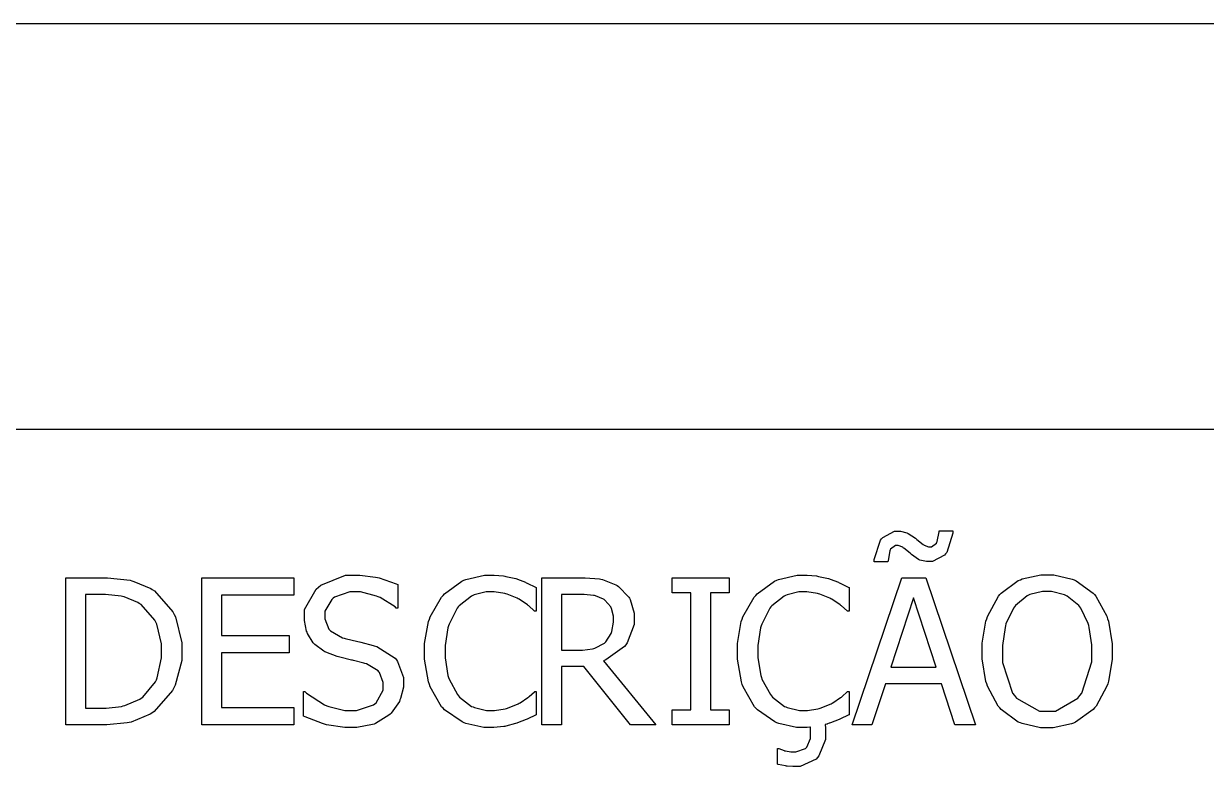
# Model space of a CAD drawing. Header units: millimetres. Extents: x 1974 to 2560, y 1429 to 1567.
# Drawn here: x 2502.245 to 2504.406, y 1531.312 to 1532.696 of the extents above; entities that cross this region are included whole.
import ezdxf

# ---------------------------------------------------------------- set-up
doc = ezdxf.new("R2010")
doc.units = ezdxf.units.MM
doc.layers.add('TEXTO', color=4, linetype='Continuous')
doc.layers.add('TIMBRE', color=7, linetype='Continuous')

msp = doc.modelspace()

# ---------------------------------------------------------------- linework, layer by layer
at = {"layer": 'TEXTO', "color": 0}
for p, q in [((2507.7976, 1531.9544), (2478.9131, 1531.9544)), ((2503.799, 1531.717), (2503.8105, 1531.752)), ((2503.8105, 1531.752), (2503.8127, 1531.7544)), ((2503.8127, 1531.7544), (2503.8147, 1531.7568)), ((2503.8147, 1531.7568), (2503.8361, 1531.7685)), ((2503.8361, 1531.7685), (2503.8432, 1531.7685)), ((2503.8432, 1531.7685), (2503.8473, 1531.7685)), ((2503.8473, 1531.7685), (2503.8589, 1531.7655)), ((2503.8589, 1531.7655), (2503.8601, 1531.7649)), ((2503.8601, 1531.7649), (2503.8614, 1531.7643)), ((2503.8614, 1531.7643), (2503.8743, 1531.7557)), ((2503.8743, 1531.7557), (2503.8758, 1531.7545)), ((2503.8758, 1531.7545), (2503.877, 1531.7534)), ((2503.877, 1531.7534), (2503.8884, 1531.7445)), ((2503.9141, 1531.7496), (2503.9178, 1531.7673)), ((2503.9178, 1531.7694), (2503.9431, 1531.7694)), ((2503.9178, 1531.7673), (2503.9178, 1531.7694)), ((2503.9178, 1531.7694), (2503.9178, 1531.7694)), ((2503.9429, 1531.7647), (2503.9317, 1531.7295)), ((2503.9431, 1531.7694), (2503.9429, 1531.7647)), ((2503.8278, 1531.7328), (2503.8244, 1531.7147)), ((2503.8284, 1531.7342), (2503.8278, 1531.7328)), ((2503.8291, 1531.7355), (2503.8284, 1531.7342)), ((2503.8378, 1531.7423), (2503.8291, 1531.7355)), ((2503.8408, 1531.7423), (2503.8378, 1531.7423)), ((2503.8432, 1531.7423), (2503.8408, 1531.7423)), ((2503.8512, 1531.7391), (2503.8432, 1531.7423)), ((2503.8522, 1531.7384), (2503.8512, 1531.7391)), ((2503.8532, 1531.7378), (2503.8522, 1531.7384)), ((2503.8646, 1531.7285), (2503.8532, 1531.7378)), ((2503.8884, 1531.7445), (2503.8897, 1531.7439)), ((2503.8897, 1531.7439), (2503.8907, 1531.7433)), ((2503.8907, 1531.7433), (2503.8984, 1531.7401)), ((2503.8984, 1531.7401), (2503.9011, 1531.7401)), ((2503.9011, 1531.7401), (2503.9041, 1531.7401)), ((2503.9041, 1531.7401), (2503.9128, 1531.7468)), ((2503.9128, 1531.7468), (2503.9136, 1531.7483)), ((2503.9136, 1531.7483), (2503.9141, 1531.7496)), ((2503.9317, 1531.7295), (2503.9297, 1531.7272)), ((2503.799, 1531.7124), (2503.799, 1531.717)), ((2503.8242, 1531.7124), (2503.799, 1531.7124)), ((2503.8244, 1531.7147), (2503.8242, 1531.7124)), ((2503.8658, 1531.7272), (2503.8646, 1531.7285)), ((2503.8671, 1531.726), (2503.8658, 1531.7272)), ((2503.88, 1531.7171), (2503.8671, 1531.726)), ((2503.8815, 1531.7165), (2503.88, 1531.7171)), ((2503.8827, 1531.7159), (2503.8815, 1531.7165)), ((2503.8944, 1531.7131), (2503.8827, 1531.7159)), ((2503.8987, 1531.7131), (2503.8944, 1531.7131)), ((2503.9058, 1531.7131), (2503.8987, 1531.7131)), ((2503.9277, 1531.7248), (2503.9058, 1531.7131)), ((2503.9297, 1531.7272), (2503.9277, 1531.7248)), ((2502.7882, 1531.6699), (2502.8336, 1531.6883)), ((2502.8336, 1531.6883), (2502.8488, 1531.6883)), ((2502.8488, 1531.6883), (2502.8595, 1531.6883)), ((2502.8595, 1531.6883), (2502.8881, 1531.6846)), ((2503.0532, 1531.6805), (2503.0874, 1531.6883)), ((2503.0874, 1531.6883), (2503.0989, 1531.6883)), ((2503.0989, 1531.6883), (2503.1052, 1531.6883)), ((2503.1052, 1531.6883), (2503.1223, 1531.6867)), ((2503.1223, 1531.6867), (2503.1243, 1531.6863)), ((2503.1243, 1531.6863), (2503.1263, 1531.686)), ((2503.1263, 1531.686), (2503.1444, 1531.6819)), ((2503.6244, 1531.6805), (2503.6587, 1531.6883)), ((2503.6587, 1531.6883), (2503.6701, 1531.6883)), ((2503.6701, 1531.6883), (2503.6766, 1531.6883)), ((2503.6766, 1531.6883), (2503.6935, 1531.6867)), ((2503.6935, 1531.6867), (2503.6955, 1531.6863)), ((2503.6955, 1531.6863), (2503.6974, 1531.686)), ((2503.6974, 1531.686), (2503.7156, 1531.6819)), ((2504.0695, 1531.6813), (2504.1035, 1531.689)), ((2504.1035, 1531.689), (2504.115, 1531.689)), ((2504.115, 1531.689), (2504.1274, 1531.689)), ((2504.1274, 1531.689), (2504.1609, 1531.6811)), ((2502.3227, 1531.4148), (2502.3227, 1531.6834)), ((2502.3227, 1531.6834), (2502.384, 1531.6834)), ((2502.384, 1531.6834), (2502.3989, 1531.6834)), ((2502.3989, 1531.6834), (2502.4398, 1531.6788)), ((2502.4398, 1531.6788), (2502.4433, 1531.6778)), ((2502.4433, 1531.6778), (2502.4469, 1531.6769)), ((2502.4469, 1531.6769), (2502.4776, 1531.6638)), ((2502.4776, 1531.6638), (2502.4802, 1531.6622)), ((2502.5711, 1531.4148), (2502.5711, 1531.6834)), ((2502.5711, 1531.6834), (2502.7392, 1531.6834)), ((2502.7392, 1531.6834), (2502.7392, 1531.6517)), ((2502.7797, 1531.6626), (2502.784, 1531.6662)), ((2502.784, 1531.6662), (2502.7882, 1531.6699)), ((2502.8881, 1531.6846), (2502.8916, 1531.6838)), ((2502.8916, 1531.6838), (2502.8949, 1531.6831)), ((2502.8949, 1531.6831), (2502.926, 1531.6724)), ((2502.926, 1531.6724), (2502.9289, 1531.671)), ((2502.9289, 1531.671), (2502.9289, 1531.6282)), ((2503.0141, 1531.6543), (2503.0459, 1531.6773)), ((2503.0459, 1531.6773), (2503.0496, 1531.6788)), ((2503.0496, 1531.6788), (2503.0532, 1531.6805)), ((2503.1444, 1531.6819), (2503.1461, 1531.6813)), ((2503.1461, 1531.6813), (2503.1476, 1531.6809)), ((2503.1476, 1531.6809), (2503.1623, 1531.6752)), ((2503.1623, 1531.6752), (2503.1637, 1531.6745)), ((2503.1637, 1531.6745), (2503.1652, 1531.6738)), ((2503.1652, 1531.6738), (2503.1804, 1531.6664)), ((2503.1804, 1531.6664), (2503.1819, 1531.6655)), ((2503.1819, 1531.6655), (2503.1819, 1531.6225)), ((2503.192, 1531.4148), (2503.192, 1531.6834)), ((2503.192, 1531.6834), (2503.2614, 1531.6834)), ((2503.2614, 1531.6834), (2503.271, 1531.6834)), ((2503.271, 1531.6834), (2503.2974, 1531.6814)), ((2503.2974, 1531.6814), (2503.3001, 1531.6809)), ((2503.3001, 1531.6809), (2503.3026, 1531.6805)), ((2503.3026, 1531.6805), (2503.3274, 1531.6707)), ((2503.3274, 1531.6707), (2503.3299, 1531.6692)), ((2503.3299, 1531.6692), (2503.3321, 1531.6677)), ((2503.3321, 1531.6677), (2503.3508, 1531.6483)), ((2503.43, 1531.6561), (2503.43, 1531.6834)), ((2503.43, 1531.6834), (2503.5343, 1531.6834)), ((2503.5343, 1531.6834), (2503.5343, 1531.6561)), ((2503.5854, 1531.6543), (2503.6173, 1531.6773)), ((2503.6173, 1531.6773), (2503.621, 1531.6788)), ((2503.621, 1531.6788), (2503.6244, 1531.6805)), ((2503.7156, 1531.6819), (2503.7174, 1531.6813)), ((2503.7174, 1531.6813), (2503.7189, 1531.6809)), ((2503.7189, 1531.6809), (2503.7337, 1531.6752)), ((2503.7337, 1531.6752), (2503.7353, 1531.6745)), ((2503.7353, 1531.6745), (2503.7367, 1531.6738)), ((2503.7367, 1531.6738), (2503.7516, 1531.6664)), ((2503.7516, 1531.6664), (2503.7533, 1531.6655)), ((2503.7533, 1531.6655), (2503.7533, 1531.6225)), ((2503.759, 1531.4148), (2503.8497, 1531.6834)), ((2503.8497, 1531.6834), (2503.8937, 1531.6834)), ((2503.8937, 1531.6834), (2503.9843, 1531.4148)), ((2504.031, 1531.6556), (2504.0623, 1531.6782)), ((2504.0623, 1531.6782), (2504.0661, 1531.6798)), ((2504.0661, 1531.6798), (2504.0695, 1531.6813)), ((2504.1609, 1531.6811), (2504.1644, 1531.6795)), ((2504.1644, 1531.6795), (2504.1681, 1531.6779)), ((2504.1681, 1531.6779), (2504.1992, 1531.6555)), ((2502.3858, 1531.6528), (2502.3584, 1531.6528)), ((2502.3584, 1531.6528), (2502.3584, 1531.4455)), ((2502.3951, 1531.6528), (2502.3858, 1531.6528)), ((2502.4235, 1531.6497), (2502.3951, 1531.6528)), ((2502.4262, 1531.649), (2502.4235, 1531.6497)), ((2502.4288, 1531.6484), (2502.4262, 1531.649)), ((2502.4543, 1531.638), (2502.4288, 1531.6484)), ((2502.4802, 1531.6622), (2502.4844, 1531.6593)), ((2502.4844, 1531.6593), (2502.518, 1531.6213)), ((2502.7392, 1531.6517), (2502.6068, 1531.6517)), ((2502.6068, 1531.6517), (2502.6068, 1531.5781)), ((2502.7586, 1531.6252), (2502.7797, 1531.6626)), ((2502.8084, 1531.6439), (2502.7957, 1531.6224)), ((2502.811, 1531.6459), (2502.8084, 1531.6439)), ((2502.8136, 1531.6478), (2502.811, 1531.6459)), ((2502.8412, 1531.6575), (2502.8136, 1531.6478)), ((2502.8513, 1531.6575), (2502.8412, 1531.6575)), ((2502.8609, 1531.6575), (2502.8513, 1531.6575)), ((2502.8899, 1531.6501), (2502.8609, 1531.6575)), ((2502.8933, 1531.6487), (2502.8899, 1531.6501)), ((2502.8966, 1531.6472), (2502.8933, 1531.6487)), ((2502.9241, 1531.6303), (2502.8966, 1531.6472)), ((2502.9879, 1531.6118), (2503.0087, 1531.6483)), ((2503.0087, 1531.6483), (2503.0115, 1531.6513)), ((2503.0115, 1531.6513), (2503.0141, 1531.6543)), ((2503.0634, 1531.6497), (2503.041, 1531.6324)), ((2503.066, 1531.6508), (2503.0634, 1531.6497)), ((2503.0685, 1531.652), (2503.066, 1531.6508)), ((2503.0903, 1531.6578), (2503.0685, 1531.652)), ((2503.0985, 1531.6578), (2503.0903, 1531.6578)), ((2503.1049, 1531.6578), (2503.0985, 1531.6578)), ((2503.1245, 1531.6549), (2503.1049, 1531.6578)), ((2503.1265, 1531.6542), (2503.1245, 1531.6549)), ((2503.1285, 1531.6536), (2503.1265, 1531.6542)), ((2503.1471, 1531.646), (2503.1285, 1531.6536)), ((2503.1489, 1531.645), (2503.1471, 1531.646)), ((2503.1506, 1531.6441), (2503.1489, 1531.645)), ((2503.1657, 1531.6341), (2503.1506, 1531.6441)), ((2503.2631, 1531.6528), (2503.2278, 1531.6528)), ((2503.2278, 1531.6528), (2503.2278, 1531.5514)), ((2503.2691, 1531.6528), (2503.2631, 1531.6528)), ((2503.2867, 1531.6511), (2503.2691, 1531.6528)), ((2503.2884, 1531.6508), (2503.2867, 1531.6511)), ((2503.2899, 1531.6505), (2503.2884, 1531.6508)), ((2503.3048, 1531.6444), (2503.2899, 1531.6505)), ((2503.3061, 1531.6436), (2503.3048, 1531.6444)), ((2503.3073, 1531.6427), (2503.3061, 1531.6436)), ((2503.318, 1531.6303), (2503.3073, 1531.6427)), ((2503.3508, 1531.6483), (2503.352, 1531.6459)), ((2503.352, 1531.6459), (2503.3535, 1531.6436)), ((2503.3535, 1531.6436), (2503.3604, 1531.6188)), ((2503.464, 1531.6561), (2503.43, 1531.6561)), ((2503.464, 1531.4422), (2503.464, 1531.6561)), ((2503.5343, 1531.6561), (2503.5, 1531.6561)), ((2503.5, 1531.6561), (2503.5, 1531.4422)), ((2503.5591, 1531.6118), (2503.58, 1531.6483)), ((2503.58, 1531.6483), (2503.583, 1531.6513)), ((2503.583, 1531.6513), (2503.5854, 1531.6543)), ((2503.6347, 1531.6497), (2503.6123, 1531.6324)), ((2503.6374, 1531.6508), (2503.6347, 1531.6497)), ((2503.6399, 1531.652), (2503.6374, 1531.6508)), ((2503.6617, 1531.6578), (2503.6399, 1531.652)), ((2503.6699, 1531.6578), (2503.6617, 1531.6578)), ((2503.6764, 1531.6578), (2503.6699, 1531.6578)), ((2503.6958, 1531.6549), (2503.6764, 1531.6578)), ((2503.6977, 1531.6542), (2503.6958, 1531.6549)), ((2503.6997, 1531.6536), (2503.6977, 1531.6542)), ((2503.7184, 1531.646), (2503.6997, 1531.6536)), ((2503.72, 1531.645), (2503.7184, 1531.646)), ((2503.7218, 1531.6441), (2503.72, 1531.645)), ((2503.7369, 1531.6341), (2503.7218, 1531.6441)), ((2503.8708, 1531.647), (2503.8296, 1531.5204)), ((2503.9123, 1531.5204), (2503.8708, 1531.647)), ((2504.0062, 1531.6128), (2504.0261, 1531.6496)), ((2504.0261, 1531.6496), (2504.0285, 1531.6526)), ((2504.0285, 1531.6526), (2504.031, 1531.6556)), ((2504.0787, 1531.6503), (2504.0573, 1531.6328)), ((2504.0812, 1531.6514), (2504.0787, 1531.6503)), ((2504.0837, 1531.6526), (2504.0812, 1531.6514)), ((2504.1068, 1531.6582), (2504.0837, 1531.6526)), ((2504.1152, 1531.6582), (2504.1068, 1531.6582)), ((2504.1229, 1531.6582), (2504.1152, 1531.6582)), ((2504.1465, 1531.6524), (2504.1229, 1531.6582)), ((2504.149, 1531.6512), (2504.1465, 1531.6524)), ((2504.1515, 1531.6501), (2504.149, 1531.6512)), ((2504.1729, 1531.6327), (2504.1515, 1531.6501)), ((2504.1992, 1531.6555), (2504.2017, 1531.6526)), ((2504.2017, 1531.6526), (2504.2041, 1531.6497)), ((2504.2017, 1531.6526), (2504.2017, 1531.6526)), ((2504.2041, 1531.6497), (2504.224, 1531.6131)), ((2502.4566, 1531.6366), (2502.4543, 1531.638)), ((2502.46, 1531.6345), (2502.4566, 1531.6366)), ((2502.4854, 1531.606), (2502.46, 1531.6345)), ((2502.518, 1531.6213), (2502.5204, 1531.6166)), ((2502.7586, 1531.6115), (2502.7586, 1531.6252)), ((2502.7957, 1531.6224), (2502.7957, 1531.6152)), ((2502.9262, 1531.6282), (2502.9241, 1531.6303)), ((2502.9289, 1531.6282), (2502.9262, 1531.6282)), ((2503.0372, 1531.6279), (2503.0225, 1531.599)), ((2503.0391, 1531.6301), (2503.0372, 1531.6279)), ((2503.041, 1531.6324), (2503.0391, 1531.6301)), ((2503.167, 1531.633), (2503.1657, 1531.6341)), ((2503.168, 1531.632), (2503.167, 1531.633)), ((2503.1782, 1531.6233), (2503.168, 1531.632)), ((2503.1789, 1531.6225), (2503.1782, 1531.6233)), ((2503.1819, 1531.6225), (2503.1789, 1531.6225)), ((2503.3188, 1531.6287), (2503.318, 1531.6303)), ((2503.3195, 1531.6272), (2503.3188, 1531.6287)), ((2503.323, 1531.6131), (2503.3195, 1531.6272)), ((2503.6085, 1531.6279), (2503.5937, 1531.599)), ((2503.6106, 1531.6301), (2503.6085, 1531.6279)), ((2503.6123, 1531.6324), (2503.6106, 1531.6301)), ((2503.7382, 1531.633), (2503.7369, 1531.6341)), ((2503.7395, 1531.632), (2503.7382, 1531.633)), ((2503.7496, 1531.6233), (2503.7395, 1531.632)), ((2503.7504, 1531.6225), (2503.7496, 1531.6233)), ((2503.7533, 1531.6225), (2503.7504, 1531.6225)), ((2504.0536, 1531.6282), (2504.0399, 1531.5994)), ((2504.0556, 1531.6303), (2504.0536, 1531.6282)), ((2504.0573, 1531.6328), (2504.0556, 1531.6303)), ((2504.1748, 1531.6303), (2504.1729, 1531.6327)), ((2504.1765, 1531.6282), (2504.1748, 1531.6303)), ((2504.1902, 1531.5998), (2504.1765, 1531.6282)), ((2502.4872, 1531.6023), (2502.4854, 1531.606)), ((2502.4888, 1531.5987), (2502.4872, 1531.6023)), ((2502.5204, 1531.6166), (2502.5227, 1531.6119)), ((2502.5227, 1531.6119), (2502.5347, 1531.5647)), ((2502.7586, 1531.6051), (2502.7586, 1531.6115)), ((2502.7623, 1531.5858), (2502.7586, 1531.6051)), ((2502.7957, 1531.6152), (2502.7957, 1531.6084)), ((2502.7957, 1531.6084), (2502.8032, 1531.5897)), ((2502.9779, 1531.5636), (2502.9851, 1531.6034)), ((2502.9851, 1531.6034), (2502.9866, 1531.6077)), ((2502.9866, 1531.6077), (2502.9879, 1531.6118)), ((2503.0225, 1531.599), (2503.0215, 1531.5956)), ((2503.32, 1531.5851), (2503.323, 1531.6022)), ((2503.323, 1531.6079), (2503.323, 1531.6131)), ((2503.323, 1531.6022), (2503.323, 1531.6079)), ((2503.323, 1531.6079), (2503.323, 1531.6079)), ((2503.3604, 1531.6188), (2503.3604, 1531.6106)), ((2503.3604, 1531.6106), (2503.3604, 1531.5982)), ((2503.5492, 1531.5636), (2503.5564, 1531.6034)), ((2503.5564, 1531.6034), (2503.5579, 1531.6077)), ((2503.5579, 1531.6077), (2503.5591, 1531.6118)), ((2503.5937, 1531.599), (2503.5927, 1531.5956)), ((2503.9962, 1531.564), (2504.0032, 1531.6043)), ((2504.0032, 1531.6043), (2504.0047, 1531.6085)), ((2504.0047, 1531.6085), (2504.0062, 1531.6128)), ((2504.0399, 1531.5994), (2504.0392, 1531.5959)), ((2504.191, 1531.5963), (2504.1902, 1531.5998)), ((2504.224, 1531.6131), (2504.2254, 1531.6087)), ((2504.2254, 1531.6087), (2504.227, 1531.6044)), ((2504.227, 1531.6044), (2504.2339, 1531.563)), ((2502.4975, 1531.5626), (2502.4888, 1531.5987)), ((2502.6068, 1531.5781), (2502.7302, 1531.5781)), ((2502.7302, 1531.5781), (2502.7302, 1531.5463)), ((2502.7631, 1531.5838), (2502.7623, 1531.5858)), ((2502.7639, 1531.5818), (2502.7631, 1531.5838)), ((2502.7746, 1531.5645), (2502.7639, 1531.5818)), ((2502.8032, 1531.5897), (2502.8047, 1531.588)), ((2502.8047, 1531.588), (2502.8062, 1531.5863)), ((2502.8062, 1531.5863), (2502.8279, 1531.574)), ((2503.0204, 1531.5921), (2503.0152, 1531.5597)), ((2503.0215, 1531.5956), (2503.0204, 1531.5921)), ((2503.3091, 1531.5665), (2503.3188, 1531.5815)), ((2503.3188, 1531.5815), (2503.3193, 1531.5833)), ((2503.3193, 1531.5833), (2503.32, 1531.5851)), ((2503.3604, 1531.5982), (2503.3478, 1531.5645)), ((2503.5917, 1531.5921), (2503.5864, 1531.5597)), ((2503.5927, 1531.5956), (2503.5917, 1531.5921)), ((2504.0383, 1531.5925), (2504.0335, 1531.5599)), ((2504.0392, 1531.5959), (2504.0383, 1531.5925)), ((2504.1919, 1531.5929), (2504.191, 1531.5963)), ((2504.1967, 1531.5609), (2504.1919, 1531.5929)), ((2502.4975, 1531.5494), (2502.4975, 1531.5626)), ((2502.5347, 1531.5647), (2502.5347, 1531.5489)), ((2502.7761, 1531.563), (2502.7746, 1531.5645)), ((2502.7774, 1531.5615), (2502.7761, 1531.563)), ((2502.7937, 1531.5492), (2502.7774, 1531.5615)), ((2502.8279, 1531.574), (2502.8308, 1531.5732)), ((2502.8308, 1531.5732), (2502.8327, 1531.5727)), ((2502.8327, 1531.5727), (2502.8559, 1531.5669)), ((2502.8559, 1531.5669), (2502.8587, 1531.5662)), ((2502.8587, 1531.5662), (2502.8614, 1531.5656)), ((2502.8614, 1531.5656), (2502.8841, 1531.5597)), ((2502.8841, 1531.5597), (2502.8859, 1531.5592)), ((2502.8859, 1531.5592), (2502.8905, 1531.5578)), ((2502.8905, 1531.5578), (2502.9243, 1531.5364)), ((2502.9779, 1531.5489), (2502.9779, 1531.5636)), ((2503.0152, 1531.5597), (2503.0152, 1531.5489)), ((2503.2889, 1531.5546), (2503.3063, 1531.5639)), ((2503.3063, 1531.5639), (2503.3078, 1531.5652)), ((2503.3078, 1531.5652), (2503.3091, 1531.5665)), ((2503.3428, 1531.5578), (2503.3088, 1531.5333)), ((2503.3453, 1531.5611), (2503.3428, 1531.5578)), ((2503.3478, 1531.5645), (2503.3453, 1531.5611)), ((2503.5492, 1531.5489), (2503.5492, 1531.5636)), ((2503.5864, 1531.5597), (2503.5864, 1531.5489)), ((2503.9962, 1531.549), (2503.9962, 1531.564)), ((2504.0335, 1531.5599), (2504.0335, 1531.549)), ((2504.1967, 1531.549), (2504.1967, 1531.5609)), ((2504.2339, 1531.563), (2504.2339, 1531.549)), ((2502.4896, 1531.5004), (2502.4975, 1531.5371)), ((2502.4975, 1531.5371), (2502.4975, 1531.5494)), ((2502.4975, 1531.5494), (2502.4975, 1531.5494)), ((2502.5347, 1531.5489), (2502.5347, 1531.5323)), ((2502.5347, 1531.5489), (2502.5347, 1531.5489)), ((2502.7302, 1531.5463), (2502.6068, 1531.5463)), ((2502.6068, 1531.5463), (2502.6068, 1531.4465)), ((2502.7956, 1531.5483), (2502.7937, 1531.5492)), ((2502.7974, 1531.5474), (2502.7956, 1531.5483)), ((2502.8182, 1531.5397), (2502.7974, 1531.5474)), ((2502.8205, 1531.5391), (2502.8182, 1531.5397)), ((2502.8229, 1531.5385), (2502.8205, 1531.5391)), ((2502.8445, 1531.5331), (2502.8229, 1531.5385)), ((2502.9243, 1531.5364), (2502.9265, 1531.5335)), ((2502.9779, 1531.535), (2502.9779, 1531.5489)), ((2502.9853, 1531.4931), (2502.9779, 1531.535)), ((2503.0152, 1531.5489), (2503.0152, 1531.5371)), ((2503.0152, 1531.5371), (2503.0206, 1531.5047)), ((2503.2278, 1531.5514), (2503.2591, 1531.5514)), ((2503.2591, 1531.5514), (2503.2661, 1531.5514)), ((2503.2661, 1531.5514), (2503.2847, 1531.5537)), ((2503.2847, 1531.5537), (2503.2869, 1531.5541)), ((2503.2869, 1531.5541), (2503.2889, 1531.5546)), ((2503.5492, 1531.535), (2503.5492, 1531.5489)), ((2503.5566, 1531.4931), (2503.5492, 1531.535)), ((2503.5864, 1531.5489), (2503.5864, 1531.5371)), ((2503.5864, 1531.5371), (2503.5919, 1531.5047)), ((2503.9962, 1531.5354), (2503.9962, 1531.549)), ((2504.0032, 1531.4941), (2503.9962, 1531.5354)), ((2504.0335, 1531.549), (2504.0335, 1531.5289)), ((2504.1967, 1531.53), (2504.1967, 1531.549)), ((2504.1967, 1531.549), (2504.1967, 1531.549)), ((2504.2339, 1531.5343), (2504.227, 1531.4945)), ((2504.2339, 1531.549), (2504.2339, 1531.5343)), ((2502.5347, 1531.5323), (2502.5221, 1531.4874)), ((2502.8462, 1531.5328), (2502.8445, 1531.5331)), ((2502.8479, 1531.5323), (2502.8462, 1531.5328)), ((2502.8668, 1531.5276), (2502.8479, 1531.5323)), ((2502.869, 1531.5268), (2502.8668, 1531.5276)), ((2502.8718, 1531.5261), (2502.869, 1531.5268)), ((2502.8928, 1531.5135), (2502.8718, 1531.5261)), ((2502.8942, 1531.5118), (2502.8928, 1531.5135)), ((2502.9265, 1531.5335), (2502.9286, 1531.5307)), ((2502.9286, 1531.5307), (2502.9393, 1531.5012)), ((2503.2686, 1531.5216), (2503.2278, 1531.5216)), ((2503.2278, 1531.5216), (2503.2278, 1531.4148)), ((2503.3538, 1531.4148), (2503.2686, 1531.5216)), ((2503.3088, 1531.5333), (2503.3045, 1531.5317)), ((2503.3045, 1531.5317), (2503.4002, 1531.4148)), ((2503.3045, 1531.5317), (2503.3045, 1531.5317)), ((2503.8296, 1531.5204), (2503.9123, 1531.5204)), ((2503.8296, 1531.5204), (2503.8296, 1531.5204)), ((2504.0335, 1531.5289), (2504.0519, 1531.4728)), ((2504.1783, 1531.4728), (2504.1967, 1531.53)), ((2502.4631, 1531.4655), (2502.4864, 1531.4935)), ((2502.4864, 1531.4935), (2502.4881, 1531.4969)), ((2502.4881, 1531.4969), (2502.4896, 1531.5004)), ((2502.8955, 1531.5102), (2502.8942, 1531.5118)), ((2502.9021, 1531.4923), (2502.8955, 1531.5102)), ((2502.9021, 1531.4857), (2502.9021, 1531.4923)), ((2502.9393, 1531.5012), (2502.9393, 1531.4912)), ((2502.9393, 1531.4912), (2502.9393, 1531.4835)), ((2502.9868, 1531.4887), (2502.9853, 1531.4931)), ((2503.0206, 1531.5047), (2503.0218, 1531.5013)), ((2503.0218, 1531.5013), (2503.0228, 1531.4981)), ((2503.0228, 1531.4981), (2503.038, 1531.47)), ((2503.5581, 1531.4887), (2503.5566, 1531.4931)), ((2503.5919, 1531.5047), (2503.5932, 1531.5013)), ((2503.5932, 1531.5013), (2503.5942, 1531.4981)), ((2503.5942, 1531.4981), (2503.6096, 1531.47)), ((2504.0047, 1531.4897), (2504.0032, 1531.4941)), ((2504.227, 1531.4945), (2504.2257, 1531.49)), ((2502.5172, 1531.4776), (2502.4839, 1531.4391)), ((2502.5197, 1531.4824), (2502.5172, 1531.4776)), ((2502.5221, 1531.4874), (2502.5197, 1531.4824)), ((2502.7566, 1531.4308), (2502.7566, 1531.4755)), ((2502.7566, 1531.4755), (2502.759, 1531.4755)), ((2502.759, 1531.4755), (2502.762, 1531.4728)), ((2502.762, 1531.4728), (2502.7953, 1531.4514)), ((2502.8895, 1531.4552), (2502.9021, 1531.4781)), ((2502.9021, 1531.4781), (2502.9021, 1531.4857)), ((2502.9393, 1531.4835), (2502.934, 1531.4628)), ((2502.9882, 1531.4844), (2502.9868, 1531.4887)), ((2503.0089, 1531.448), (2502.9882, 1531.4844)), ((2503.038, 1531.47), (2503.04, 1531.4676)), ((2503.169, 1531.4665), (2503.1784, 1531.4748)), ((2503.1784, 1531.4748), (2503.1792, 1531.4755)), ((2503.1792, 1531.4755), (2503.1819, 1531.4755)), ((2503.1819, 1531.4755), (2503.1819, 1531.4329)), ((2503.5597, 1531.4844), (2503.5581, 1531.4887)), ((2503.5802, 1531.448), (2503.5597, 1531.4844)), ((2503.6096, 1531.47), (2503.6113, 1531.4676)), ((2503.7405, 1531.4665), (2503.7496, 1531.4748)), ((2503.7496, 1531.4748), (2503.7506, 1531.4755)), ((2503.7506, 1531.4755), (2503.7533, 1531.4755)), ((2503.7533, 1531.4755), (2503.7533, 1531.4329)), ((2503.8195, 1531.4897), (2503.7951, 1531.4148)), ((2503.9222, 1531.4897), (2503.8195, 1531.4897)), ((2503.9466, 1531.4148), (2503.9222, 1531.4897)), ((2504.0059, 1531.4855), (2504.0047, 1531.4897)), ((2504.0258, 1531.4488), (2504.0059, 1531.4855)), ((2504.0519, 1531.4728), (2504.0556, 1531.4681)), ((2504.1746, 1531.4681), (2504.1783, 1531.4728)), ((2504.2243, 1531.4856), (2504.2044, 1531.4488)), ((2504.2257, 1531.49), (2504.2243, 1531.4856)), ((2502.3961, 1531.4455), (2502.4244, 1531.4486)), ((2502.4244, 1531.4486), (2502.4274, 1531.4493)), ((2502.4274, 1531.4493), (2502.4304, 1531.4499)), ((2502.4304, 1531.4499), (2502.4576, 1531.4617)), ((2502.4576, 1531.4617), (2502.4602, 1531.4633)), ((2502.4602, 1531.4633), (2502.4631, 1531.4655)), ((2502.7953, 1531.4514), (2502.7991, 1531.4498)), ((2502.7991, 1531.4498), (2502.8028, 1531.4484)), ((2502.8028, 1531.4484), (2502.8324, 1531.4407)), ((2502.8534, 1531.4407), (2502.8845, 1531.4511)), ((2502.8845, 1531.4511), (2502.887, 1531.4531)), ((2502.887, 1531.4531), (2502.8895, 1531.4552)), ((2502.9318, 1531.4576), (2502.9169, 1531.436)), ((2502.9329, 1531.4602), (2502.9318, 1531.4576)), ((2502.934, 1531.4628), (2502.9329, 1531.4602)), ((2503.0117, 1531.445), (2503.0089, 1531.448)), ((2503.04, 1531.4676), (2503.0418, 1531.4655)), ((2503.0418, 1531.4655), (2503.0638, 1531.4486)), ((2503.0638, 1531.4486), (2503.0664, 1531.4475)), ((2503.1293, 1531.4451), (2503.1489, 1531.4531)), ((2503.1489, 1531.4531), (2503.1506, 1531.4541)), ((2503.1506, 1531.4541), (2503.1523, 1531.455)), ((2503.1523, 1531.455), (2503.1665, 1531.4645)), ((2503.1665, 1531.4645), (2503.1678, 1531.4655)), ((2503.1678, 1531.4655), (2503.169, 1531.4665)), ((2503.583, 1531.445), (2503.5802, 1531.448)), ((2503.6113, 1531.4676), (2503.6133, 1531.4655)), ((2503.6133, 1531.4655), (2503.6351, 1531.4486)), ((2503.6351, 1531.4486), (2503.6376, 1531.4475)), ((2503.7007, 1531.4451), (2503.7203, 1531.4531)), ((2503.7203, 1531.4531), (2503.7221, 1531.4541)), ((2503.7221, 1531.4541), (2503.7236, 1531.455)), ((2503.7236, 1531.455), (2503.7379, 1531.4645)), ((2503.7379, 1531.4645), (2503.7392, 1531.4655)), ((2503.7392, 1531.4655), (2503.7405, 1531.4665)), ((2504.0285, 1531.4458), (2504.0258, 1531.4488)), ((2504.0556, 1531.4681), (2504.0593, 1531.4634)), ((2504.0593, 1531.4634), (2504.1013, 1531.44)), ((2504.1301, 1531.44), (2504.1711, 1531.4634)), ((2504.1711, 1531.4634), (2504.1746, 1531.4681)), ((2504.2044, 1531.4488), (2504.2017, 1531.4458)), ((2502.3584, 1531.4455), (2502.3858, 1531.4455)), ((2502.3858, 1531.4455), (2502.3961, 1531.4455)), ((2502.4764, 1531.4341), (2502.4418, 1531.4198)), ((2502.4797, 1531.4362), (2502.4764, 1531.4341)), ((2502.4839, 1531.4391), (2502.4797, 1531.4362)), ((2502.6068, 1531.4465), (2502.7392, 1531.4465)), ((2502.7392, 1531.4465), (2502.7392, 1531.4148)), ((2502.7595, 1531.4293), (2502.7566, 1531.4308)), ((2502.7915, 1531.417), (2502.7595, 1531.4293)), ((2502.8324, 1531.4407), (2502.8423, 1531.4407)), ((2502.8423, 1531.4407), (2502.8534, 1531.4407)), ((2502.9127, 1531.4322), (2502.8883, 1531.4172)), ((2502.915, 1531.4342), (2502.9127, 1531.4322)), ((2502.9169, 1531.436), (2502.915, 1531.4342)), ((2503.0143, 1531.4422), (2503.0117, 1531.445)), ((2503.0462, 1531.4203), (2503.0143, 1531.4422)), ((2503.0664, 1531.4475), (2503.0689, 1531.4464)), ((2503.0689, 1531.4464), (2503.091, 1531.4407)), ((2503.091, 1531.4407), (2503.0985, 1531.4407)), ((2503.0985, 1531.4407), (2503.1057, 1531.4407)), ((2503.1057, 1531.4407), (2503.125, 1531.4439)), ((2503.125, 1531.4439), (2503.1273, 1531.4445)), ((2503.1273, 1531.4445), (2503.1293, 1531.4451)), ((2503.1804, 1531.4322), (2503.1665, 1531.4258)), ((2503.1819, 1531.4329), (2503.1804, 1531.4322)), ((2503.43, 1531.4148), (2503.43, 1531.4422)), ((2503.43, 1531.4422), (2503.464, 1531.4422)), ((2503.5, 1531.4422), (2503.5343, 1531.4422)), ((2503.5343, 1531.4422), (2503.5343, 1531.4148)), ((2503.5343, 1531.4422), (2503.5343, 1531.4422)), ((2503.5857, 1531.4422), (2503.583, 1531.445)), ((2503.6175, 1531.4203), (2503.5857, 1531.4422)), ((2503.6376, 1531.4475), (2503.6401, 1531.4464)), ((2503.6401, 1531.4464), (2503.6625, 1531.4407)), ((2503.6625, 1531.4407), (2503.6699, 1531.4407)), ((2503.6699, 1531.4407), (2503.6771, 1531.4407)), ((2503.6771, 1531.4407), (2503.6963, 1531.4439)), ((2503.6963, 1531.4439), (2503.6985, 1531.4445)), ((2503.6985, 1531.4445), (2503.7007, 1531.4451)), ((2503.7516, 1531.4322), (2503.7377, 1531.4258)), ((2503.7533, 1531.4329), (2503.7516, 1531.4322)), ((2504.031, 1531.4429), (2504.0285, 1531.4458)), ((2504.0623, 1531.4199), (2504.031, 1531.4429)), ((2504.1013, 1531.44), (2504.1152, 1531.44)), ((2504.1152, 1531.44), (2504.1301, 1531.44)), ((2504.1989, 1531.4427), (2504.1669, 1531.4196)), ((2504.2017, 1531.4458), (2504.1989, 1531.4427)), ((2502.3847, 1531.4148), (2502.3227, 1531.4148)), ((2502.3972, 1531.4148), (2502.3847, 1531.4148)), ((2502.4348, 1531.4184), (2502.3972, 1531.4148)), ((2502.4383, 1531.4191), (2502.4348, 1531.4184)), ((2502.4418, 1531.4198), (2502.4383, 1531.4191)), ((2502.7392, 1531.4148), (2502.5711, 1531.4148)), ((2502.7392, 1531.4148), (2502.7392, 1531.4148)), ((2502.7951, 1531.416), (2502.7915, 1531.417)), ((2502.7984, 1531.415), (2502.7951, 1531.416)), ((2502.8323, 1531.4098), (2502.7984, 1531.415)), ((2502.8448, 1531.4098), (2502.8323, 1531.4098)), ((2502.8543, 1531.4098), (2502.8448, 1531.4098)), ((2502.8448, 1531.4098), (2502.8448, 1531.4098)), ((2502.8829, 1531.4152), (2502.8543, 1531.4098)), ((2502.8857, 1531.4162), (2502.8829, 1531.4152)), ((2502.8883, 1531.4172), (2502.8857, 1531.4162)), ((2503.0499, 1531.4186), (2503.0462, 1531.4203)), ((2503.0535, 1531.4172), (2503.0499, 1531.4186)), ((2503.0862, 1531.4098), (2503.0535, 1531.4172)), ((2503.0983, 1531.4098), (2503.0862, 1531.4098)), ((2503.1043, 1531.4098), (2503.0983, 1531.4098)), ((2503.0983, 1531.4098), (2503.0983, 1531.4098)), ((2503.1226, 1531.4116), (2503.1043, 1531.4098)), ((2503.1245, 1531.4119), (2503.1226, 1531.4116)), ((2503.126, 1531.4122), (2503.1245, 1531.4119)), ((2503.1442, 1531.417), (2503.126, 1531.4122)), ((2503.1461, 1531.4176), (2503.1442, 1531.417)), ((2503.1478, 1531.4183), (2503.1461, 1531.4176)), ((2503.1637, 1531.4245), (2503.1478, 1531.4183)), ((2503.1652, 1531.425), (2503.1637, 1531.4245)), ((2503.1665, 1531.4258), (2503.1652, 1531.425)), ((2503.2278, 1531.4148), (2503.192, 1531.4148)), ((2503.4002, 1531.4148), (2503.3538, 1531.4148)), ((2503.5343, 1531.4148), (2503.43, 1531.4148)), ((2503.6212, 1531.4186), (2503.6175, 1531.4203)), ((2503.6249, 1531.4172), (2503.6212, 1531.4186)), ((2503.6575, 1531.4098), (2503.6249, 1531.4172)), ((2503.6696, 1531.4098), (2503.6575, 1531.4098)), ((2503.6711, 1531.4098), (2503.6696, 1531.4098)), ((2503.6696, 1531.4098), (2503.6696, 1531.4098)), ((2503.6759, 1531.4101), (2503.6711, 1531.4098)), ((2503.6764, 1531.4101), (2503.6759, 1531.4101)), ((2503.6769, 1531.4101), (2503.6764, 1531.4101)), ((2503.6818, 1531.4104), (2503.6769, 1531.4101)), ((2503.6826, 1531.4104), (2503.6818, 1531.4104)), ((2503.6826, 1531.4098), (2503.6826, 1531.4104)), ((2503.6828, 1531.4044), (2503.6826, 1531.4098)), ((2503.7129, 1531.4162), (2503.7096, 1531.4153)), ((2503.7096, 1531.4153), (2503.7096, 1531.4153)), ((2503.7096, 1531.4153), (2503.7096, 1531.4149)), ((2503.7096, 1531.4149), (2503.7099, 1531.4091)), ((2503.7099, 1531.4091), (2503.7101, 1531.4083)), ((2503.7101, 1531.4083), (2503.7101, 1531.4076)), ((2503.7101, 1531.4076), (2503.7104, 1531.4009)), ((2503.7134, 1531.4162), (2503.7129, 1531.4162)), ((2503.7139, 1531.4165), (2503.7134, 1531.4162)), ((2503.7171, 1531.4176), (2503.7139, 1531.4165)), ((2503.7174, 1531.4176), (2503.7171, 1531.4176)), ((2503.7193, 1531.4183), (2503.7174, 1531.4176)), ((2503.7353, 1531.4245), (2503.7193, 1531.4183)), ((2503.7365, 1531.425), (2503.7353, 1531.4245)), ((2503.7377, 1531.4258), (2503.7365, 1531.425)), ((2503.7951, 1531.4148), (2503.759, 1531.4148)), ((2503.7951, 1531.4148), (2503.7951, 1531.4148)), ((2503.9843, 1531.4148), (2503.9466, 1531.4148)), ((2504.0661, 1531.4184), (2504.0623, 1531.4199)), ((2504.0695, 1531.417), (2504.0661, 1531.4184)), ((2504.1028, 1531.4091), (2504.0695, 1531.417)), ((2504.115, 1531.4091), (2504.1028, 1531.4091)), ((2504.1261, 1531.4091), (2504.115, 1531.4091)), ((2504.1597, 1531.4166), (2504.1261, 1531.4091)), ((2504.1634, 1531.4181), (2504.1597, 1531.4166)), ((2504.1669, 1531.4196), (2504.1634, 1531.4181)), ((2503.6761, 1531.3739), (2503.6828, 1531.3901)), ((2503.6828, 1531.4023), (2503.6828, 1531.4044)), ((2503.6828, 1531.4017), (2503.6828, 1531.4023)), ((2503.6828, 1531.3972), (2503.6828, 1531.4017)), ((2503.6828, 1531.3955), (2503.6828, 1531.3972)), ((2503.6828, 1531.3901), (2503.6828, 1531.3955)), ((2503.7104, 1531.3878), (2503.6979, 1531.358)), ((2503.7104, 1531.4009), (2503.7104, 1531.3986)), ((2503.7104, 1531.3986), (2503.7104, 1531.3878)), ((2503.6228, 1531.3427), (2503.6228, 1531.3716)), ((2503.6228, 1531.3716), (2503.6244, 1531.3716)), ((2503.6244, 1531.3716), (2503.6252, 1531.3713)), ((2503.6252, 1531.3713), (2503.6344, 1531.368)), ((2503.6344, 1531.368), (2503.6356, 1531.3675)), ((2503.6356, 1531.3675), (2503.6369, 1531.3672)), ((2503.6369, 1531.3672), (2503.6468, 1531.3655)), ((2503.6468, 1531.3655), (2503.6501, 1531.3655)), ((2503.6501, 1531.3655), (2503.6563, 1531.3655)), ((2503.6563, 1531.3655), (2503.6734, 1531.3714)), ((2503.6734, 1531.3714), (2503.6749, 1531.3726)), ((2503.6749, 1531.3726), (2503.6761, 1531.3739)), ((2503.624, 1531.3424), (2503.6228, 1531.3427)), ((2503.6374, 1531.3397), (2503.624, 1531.3424)), ((2503.6389, 1531.3395), (2503.6374, 1531.3397)), ((2503.693, 1531.3524), (2503.6642, 1531.3385)), ((2503.6958, 1531.3551), (2503.693, 1531.3524)), ((2503.6979, 1531.358), (2503.6958, 1531.3551)), ((2503.6404, 1531.3393), (2503.6389, 1531.3395)), ((2503.6508, 1531.3385), (2503.6404, 1531.3393)), ((2503.6548, 1531.3385), (2503.6508, 1531.3385)), ((2503.6642, 1531.3385), (2503.6548, 1531.3385))]:
    msp.add_line(p, q, dxfattribs=at)
at = {"layer": 'TIMBRE', "color": 12}
msp.add_line((2507.7976, 1532.6956), (2478.9131, 1532.6956), dxfattribs=at)
msp.add_lwpolyline([(2478.9131, 1513.0586), (2507.7976, 1513.0586), (2507.7976, 1532.6956), (2478.9131, 1532.6956)], close=True, dxfattribs=at)

doc.saveas('drawing.dxf')
